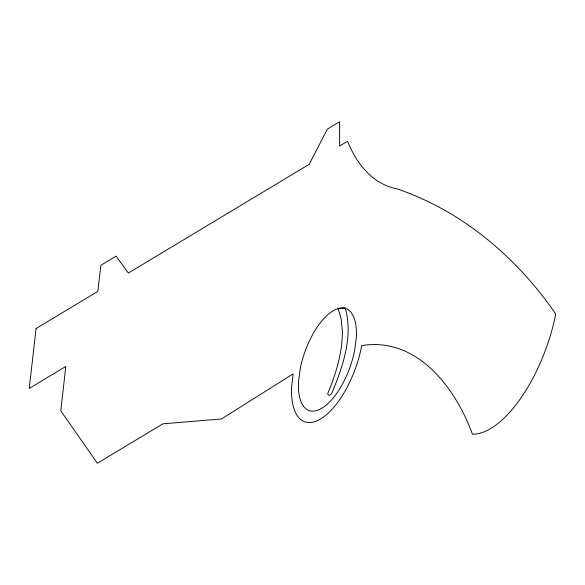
<?xml version="1.0" encoding="UTF-8"?>
<svg xmlns="http://www.w3.org/2000/svg" width="585" height="585" viewBox="0 0 585 585"><rect width="100%" height="100%" fill="white"/><g stroke="black" fill="none" stroke-linecap="round" stroke-linejoin="round"><path stroke-width="0.88" d="M342.379 331.373C342.444 352.894 335.944 373.83 327.746 393.522A5.448 2.391 -70.1 0 0 330.24 394.868A5.448 2.391 -70.1 0 0 333.238 389.647C343.695 364.162 353.077 335.307 345.23 307.805L338.071 308.522L341.201 319.088L342.379 331.373M36.073 328.529L29.25 388.433L65.82 366.444L60.767 410.78L97.373 463.225L162.886 423.825L221.474 418.97L293.114 373.881L291.593 386.948A67.399 29.63 -70.1 0 0 320.434 419.05A67.399 29.63 -70.1 0 0 361.72 345.603C417.178 336.558 455.7 388.147 472.461 434.238A107.267 47.166 -70.1 0 0 555.75 313.948C517.001 257.678 462.304 210.944 397.025 188.875A282.716 124.305 -70.1 0 1 347.534 141.256L339.658 145.994L339.578 121.775L327.388 129.109L309.187 164.312L128.349 273.041L116.079 256.157L100.847 265.319L97.878 291.367L36.073 328.529M300.397 367.811L298.606 380.711A54.171 23.817 -70.1 0 0 320.587 408.937A54.171 23.817 -70.1 0 0 354.488 351.256L356.272 338.364A54.171 23.817 -70.1 0 0 334.291 310.138A54.171 23.817 -70.1 0 0 300.397 367.811"/></g></svg>
